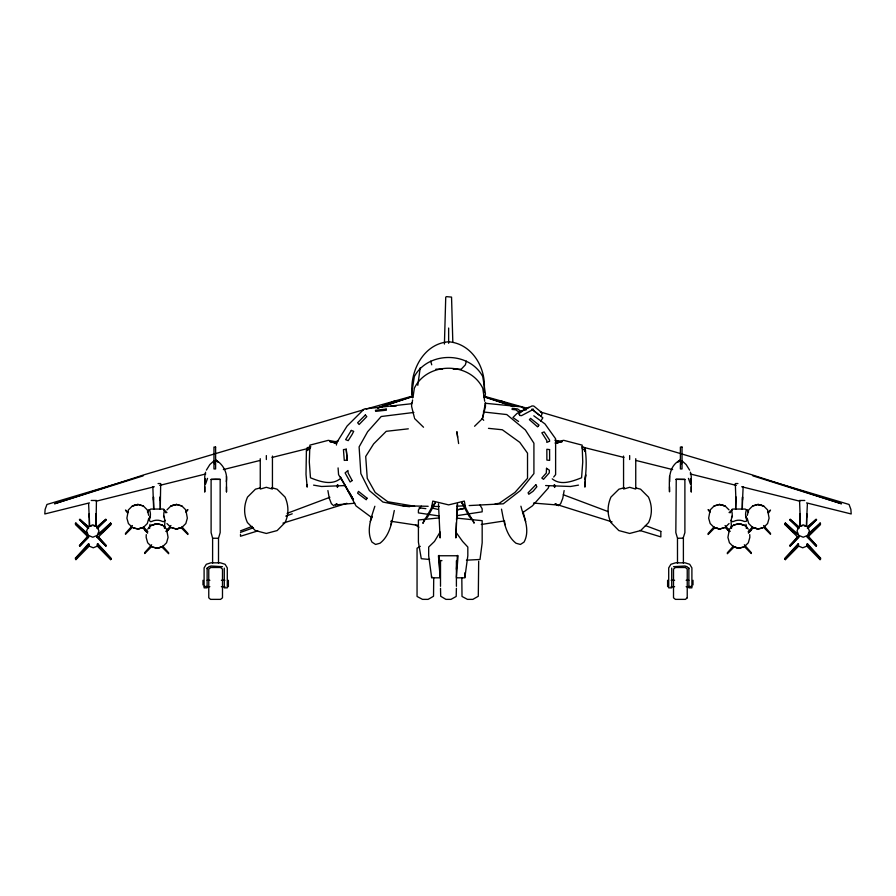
<?xml version="1.0" encoding="UTF-8"?>
<svg xmlns="http://www.w3.org/2000/svg" width="896" height="896" viewBox="0 0 896 896"><rect width="100%" height="100%" fill="white"/><g stroke="black" fill="none" stroke-linecap="round" stroke-linejoin="round"><path stroke-width="1.34" d="M218.501 563.102L218.523 538.171L220.17 532.638L220.17 479.371L215.634 479.203L211.109 479.416L211.109 532.638L212.61 538.171L212.598 563.102M735.605 509.062L735.93 496.922L735.739 509.398M742.19 509.062L742.526 496.922L742.336 509.398M799.982 526.322L800.173 513.834L799.848 525.986L802.043 525.986M806.579 526.322L806.77 513.834L806.434 525.986L804.238 525.986M444.416 344.053L445.738 297.114L446.555 296.632L451.55 297.114L452.827 342.44M226.318 481.578C227.73 473.234 223.518 464.867 216.44 460.443L217.974 461.978M690.435 472.203L691.253 476.314L691.253 491.859L691.253 486.808M797.194 536.547L784.952 524.574L785.008 523.477L785.445 523.04L796.634 533.131M784.952 524.574L785.445 523.04M784.952 559.182L784.997 558.096L798.224 543.726L798.571 546.213L785.389 559.63L784.952 559.182L786.834 557.312M785.389 559.63L785.445 558.533L798.661 544.163M798.538 528.528L799.03 526.87L790.205 519.333L789.757 519.77L798.538 528.528L798.974 528.091L790.205 519.333M795.301 548.71L798.134 545.776L798.224 543.726M789.757 545.619L798.538 536.861L798.594 535.629L798.974 537.298L790.194 546.056L789.757 545.619L798.594 535.629M806.904 546.213L807.442 543.726L820.546 558.107L820.501 559.194L820.064 559.63L806.904 546.213L807.442 543.726M807.318 537.298L807.811 535.629L816.536 545.619L816.088 546.056L807.318 537.298L807.811 535.629M807.811 527.307L807.755 528.528L816.536 519.77L816.099 519.333L807.374 526.87L807.811 527.307L816.536 519.77M808.293 536.547L820.501 524.586L820.12 523.051L820.064 524.149L815.36 528.842M820.064 559.63L820.546 558.107M96.018 526.322L96.443 500.472L91.224 500.472M160.261 509.398L160.686 483.549L158.077 483.549M742.526 500.102L743.154 486.696M806.77 517.026L807.397 503.619M456.523 519.949L457.464 503.843L455.818 537.947L456.366 522.626M456.4 569.296L457.453 555.386M456.4 577.08L458.08 555.755L438.424 555.755L440.115 577.08M432.365 505.691L435.422 502.645L427.65 516.947L424.043 520.251L422.912 523.354L431.458 507.931L432.79 501.077L448.661 504.885L464.33 501.077L465.629 507.931L474.13 523.174L472.998 520.061L469.381 516.723L461.664 502.611L464.733 505.691M731.013 520.442L731.864 517.339A11.973 11.95 0 0 0 731.64 510.787A1.333 1.322 0 0 1 733.074 509.062L744.722 509.062A1.333 1.322 0 0 1 746.155 510.787A11.973 11.95 0 0 0 745.931 517.339L746.782 520.442L746.256 521.338L744.296 521.461A11.973 11.95 0 0 0 733.51 521.461L732.502 521.718L731.013 520.442L731.55 528.293M731.013 527.408L731.125 526.389M412.642 397.902C408.162 374.293 422.173 343.683 448.65 341.79C473.021 343.694 487.424 369.992 483.851 392.672M374.853 506.262C371.246 517.552 366.027 530.79 371.974 542.114L375.592 544.454L379.982 543.245C389.962 535.55 391.854 522.077 394.296 510.507M464.923 577.08L467.824 555.755L467.824 547.042L462.594 541.419L455.818 532.022M417.794 385.314L420.235 367.752M390.981 524.709L391.586 520.61M412.205 402.584L412.597 399.974M412.989 397.354L414.344 388.192C427.347 361.592 469.75 361.581 482.754 388.192L484.691 401.274M411.622 393.96L414.344 376.555C427.974 351.131 469.123 351.131 482.754 376.555L485.464 393.96L484.445 397.902M564.144 490.582L562.789 498.221L560.661 503.675L558.331 505.736M205.565 472.203L204.747 476.314L204.747 491.859L204.747 486.808M204.747 482.978L205.565 478.867M669.514 486.808L669.514 491.859C669.234 480.659 667.957 466.816 679.56 460.443L678.026 461.978M482.754 417.446L485.464 406.515L485.464 402.562L482.552 418.488L474.566 426.261M747.286 515.39L748.698 509.914L752.662 505.96L758.139 504.414L763.627 505.96L767.592 509.914L769.104 518.157L767.592 523.533L763.627 527.498M466.346 361.122L465.371 364.829L461.238 369.186L453.219 369.186M338.072 485.005L337.4 487.469L337.4 484.758M148.814 518.157L147.302 523.533L143.338 527.498L137.861 528.998L133.414 527.867L137.861 528.998L142.206 527.867M548.834 486.125L548.251 488.118L532.358 505.915L522.48 512.781M205.565 484.086L207.547 478.363M370.317 521.562L372.142 516.365M150.069 524.306L149.218 527.408L149.744 528.293M540.982 416.483L542.046 413.829L541.397 412.238L533.803 406.067L532.011 405.933L520.038 412.272M164.987 520.442L163.498 521.718L162.49 521.461A11.973 11.95 0 0 0 151.704 521.461L150.707 521.718L149.218 520.442L150.069 517.339A11.973 11.95 0 0 0 149.845 510.787A1.333 1.322 0 0 1 151.278 509.062L162.926 509.062A1.333 1.322 0 0 1 164.36 510.787A11.973 11.95 0 0 0 164.136 517.339L164.987 520.442L164.45 528.293M746.256 528.293L746.782 527.408L745.931 524.306M540.803 421.165L542.83 417.805L532.336 409.539M206.394 470.109L209.854 464.554L214.245 460.622M421.277 506.15L418.41 509.97L418.41 512.893L438.894 515.928M553.683 477.019L555.621 474.634L555.621 438.794L544.958 423.898L533.792 415.789M79.464 545.619L88.189 535.629L88.682 537.298L79.912 546.056L79.464 545.619L88.245 536.861L88.189 535.629M79.912 546.056L88.626 536.066M790.194 546.056L799.03 536.066M132.418 525.526L125.485 533.355L125.485 534.296L132.003 527.699M151.682 544.757L144.749 552.586L144.749 553.526L151.267 546.93M166.611 530.421L170.946 525.526M714.168 526.758L708.098 533.546L708.098 534.486L714.605 527.979M733.432 545.989L727.362 552.776L727.362 553.717L733.869 547.21M748.35 531.608L752.696 526.758M75.454 558.107L88.558 543.726L89.096 546.213L75.936 559.63L75.454 558.107L75.936 559.63M75.891 558.544L88.995 544.163M207.122 568.624L208.902 566.686L211.098 566.003L222.488 566.686M678.138 461.798L680.389 459.715M166.802 531.474L170.531 527.699M87.707 536.547L75.499 524.586L75.443 523.488L75.88 523.051L86.979 533.131M79.464 519.77L79.901 519.333L88.626 526.87L88.245 528.528L79.464 519.77L88.189 527.307M105.795 519.333L97.026 528.091L97.462 528.528L106.243 519.77L105.795 519.333L96.97 526.87L97.462 528.528M96.97 536.066L97.406 535.629L106.243 545.619L105.806 546.056L97.026 537.298L96.97 536.066L105.806 546.056M97.026 537.298L97.406 535.629M75.499 559.194L77.381 557.312M102.144 532.515L110.611 524.138L110.555 523.04L99.366 533.131M98.806 536.547L111.048 524.574L110.555 523.04M148.714 515.39L147.302 509.914L143.338 505.96L137.861 504.414L132.373 505.96L128.408 509.914L126.896 518.157L128.408 523.533L132.373 527.498M97.339 544.163L97.776 543.726L111.003 558.096L110.611 559.63L97.429 546.213L97.339 544.163L110.555 558.533L110.611 559.63M97.429 546.213L97.776 543.726M147.515 512.4L149.374 509.611L147.47 511.291M147.672 529.144L151.648 525.19L157.125 523.645L162.602 525.19L166.566 529.144L168.078 537.387L166.566 542.763L162.602 546.728L157.125 548.229L152.678 547.098L157.125 548.229L161.47 547.098M166.936 509.914L170.912 505.96L176.389 504.414L181.866 505.96L185.83 509.914L187.342 518.157L185.83 523.533L181.866 527.498L176.389 528.998L170.912 527.498L166.936 523.533M166.779 531.63L168.638 528.842L165.782 531.373M186.043 512.4L187.902 509.611L185.998 511.291M729.064 509.914L725.088 505.96L719.611 504.414L714.134 505.96L710.17 509.914L708.658 518.157L710.17 523.533L714.134 527.498L719.611 528.998L725.088 527.498L729.064 523.533M748.328 529.144L744.352 525.19L738.875 523.645L733.398 525.19L729.434 529.144L727.922 537.387L729.434 542.763L733.398 546.728L738.875 548.229L743.322 547.098L738.875 548.229L734.53 547.098M748.485 532.627L753.133 527.979M744.352 546.728L748.328 542.763L749.84 537.387L749.739 534.621M791.538 531.149L791.974 530.712L793.856 532.515M807.318 528.091L816.099 519.333M730.072 512.87L731.987 510.082L729.064 512.557M768.6 512.87L770.515 510.082L767.603 512.557M748.373 533.03L751.251 530.242L751.251 529.312L748.339 531.787M809.021 533.131L820.12 523.051M808.45 534.486L820.557 523.488M98.795 534.486L110.992 523.477M97.406 527.307L106.243 519.77M310.374 447.843L306.398 450.912L306.006 474.398L307.171 487.122L307.171 484.512M309.882 448.582L306.398 450.912L307.171 447.675L310.89 446.835M340.962 478.106C332.158 485.957 320.04 481.645 310.464 477.781L309.299 461.966L309.882 445.133L328.294 440.339L336.437 441.829M335.854 504.482L337.019 503.765L334.69 504.997L354.805 503.227M420.314 546.336L417.054 548.206L417.054 596.456L422.475 599.368L428.098 599.368L433.53 596.266L433.72 578.066M261.072 488.846L266.347 487.301L271.622 488.846M528.92 407.165L516.925 413.515L512.926 417.547L518.571 421.467M624.378 488.846L629.653 487.301L634.928 488.846M381.158 407.019L395.226 400.882L377.653 408.05L412.138 396.76M97.653 545.989L93.262 547.803L88.872 545.989M807.128 545.989L802.738 547.803L798.347 545.989M377.608 408.117L412.115 396.525M329.907 497.28L287.078 513.352M252.146 526.389L240.509 530.858M240.509 532.392L253.445 527.744M285.779 516.13L292.253 513.811M346.842 503.306L282.957 523.152M673.512 566.686L684.902 566.003L687.098 566.686L688.878 568.624M257.757 530.925L240.509 536.245L240.509 534.262M714.134 505.96L719.611 504.414M752.662 505.96L758.139 504.414M733.398 525.19L738.875 523.645M363.574 409.752L144.29 474.734L54.522 503.776L143.136 475.854L46.939 504.47L45.125 509.398L44.8 513.968L89.41 502.88M366.206 409.013L412.261 396.122M218.243 538.25L212.89 538.25M683.11 538.25L684.891 532.638L684.891 479.416L676.245 479.293L675.83 532.638L677.477 538.171L677.499 563.102M137.861 528.998L143.338 527.498M171.942 527.867L176.389 528.998L181.866 527.498M157.125 548.229L162.602 546.728M624.299 487.738L618.946 489.182L610.938 497.078C607.275 505.434 607.018 514.259 610.938 522.57L618.845 530.566L629.653 533.456L640.651 530.566L648.57 522.57C652.456 514.237 652.187 505.422 648.469 497.078L640.562 489.182L635.712 487.894M260.288 487.894L255.438 489.182L247.531 497.078C243.813 505.422 243.544 514.237 247.43 522.57L255.349 530.566L266.347 533.456L277.155 530.566L285.062 522.57C288.982 514.259 288.725 505.434 285.062 497.078L277.054 489.182L271.701 487.738M456.68 510.059L465.629 507.931M176.389 528.998L180.734 527.867M132.373 505.96L137.861 504.549L133.414 505.635M170.912 505.96L176.389 504.549L171.942 505.635M151.648 525.19L157.125 523.779L152.678 524.866M715.266 527.867L719.611 528.998L724.058 527.867M747.186 518.157L748.698 523.533L752.662 527.498L758.139 528.998L762.586 527.867L758.139 528.998L753.794 527.867M259.907 460.488L223.35 469.594M272.093 457.442L307.294 448.65M333.021 442.221L338.43 440.866M96.163 501.2L154.302 486.741M159.723 485.397L205.755 473.962M555.498 442.971L560.078 442.098L555.419 443.05M555.912 442.96L562.206 441.605L555.699 442.982M555.206 443.083L560.078 442.098M555.621 441.829L563.763 440.339L582.165 445.133L582.747 461.966L581.582 477.781C572.41 481.275 560.918 485.946 552.227 478.856M578.491 485.128L570.539 486.494L545.642 485.554M220.17 479.371L211.109 479.416M481.298 524.474L504.437 520.912M457.016 509.757L463.826 508.704M495.141 503.91L499.229 503.283L514.92 492.453L527.52 478.33L527.52 453.174L519.77 442.344L502.32 429.766L488.477 428.344M456.534 515.715L482.171 511.829L482.171 508.816L479.998 505.008M413.862 412.451L381.203 416.506L367.64 431.704L359.106 446.902L360.853 473.603L369.376 490.56L382.95 502.051L401.554 505.747L428.176 506.296M346.214 449.277L343.437 449.602L344.277 460.398L347.267 460.074L346.214 449.277L347.267 460.074M408.318 428.826L386.243 431.312L373.643 443.89L365.702 456.467L367.248 478.33L375.189 492.453L387.789 501.738L414.624 506.274M411.992 403.682L364.146 409.002L347.099 426.026L336.437 443.05L336.437 445.043M438.894 517.955L418.41 519.971L418.41 542.147L421.277 558.701L429.554 559.474M684.891 479.416L675.83 479.371M456.96 506.195L465.091 505.781M469.157 505.568L503.294 503.798L520.352 490.56L533.915 473.603L533.915 443.206L525.381 429.957L506.778 414.557L483.358 411.958M466.446 560.179L479.998 559.485L482.171 542.819L482.171 520.688L456.534 518.101M390.891 406.246L396.234 406.011M345.184 485.565L321.507 486.494L313.566 485.128M435.848 369.186L442.534 369.186M737.923 483.549L735.314 483.549L735.93 500.102M804.776 500.472L799.557 500.472L800.173 517.026M91.762 525.986L89.566 525.986L89.23 513.834L89.421 526.322M93.957 525.986L96.152 525.986L95.827 513.834L95.827 517.026M456.4 577.819L464.923 577.819L464.923 572.757M207.122 580.283L209.866 580.283M221.39 580.283L224.896 580.283M671.104 580.283L674.61 580.283M686.134 580.283L688.878 580.283M207.122 586.466L204.098 586.466L204.098 587.854L207.122 587.854L207.122 567.896M688.878 586.466L691.902 586.466L691.902 587.854L688.878 587.854L688.878 567.896M207.122 586.678L209.866 586.678M221.39 586.678L224.896 586.678M671.104 586.678L674.61 586.678M686.134 586.678L688.878 586.678M432.309 506.374L439.208 506.52M533.523 503.082L557.368 504.997L555.038 503.765L556.203 504.482M531.765 409.136L533.546 409.282L521.55 415.632L519.792 415.475L519.042 413.795M439.208 560.381L441.963 560.65M485.363 403.267L521.506 406.874L525.974 410.122M402.898 505.915L409.651 506.71M419.115 507.842L425.869 508.637M418.376 525.437L390.891 521.27M336.627 443.05L331.979 442.098L336.549 442.971M331.979 442.098L336.851 443.083M336.347 442.982L329.851 441.605L336.146 442.96M431.458 507.931L437.786 509.354M582.4 447.115L584.886 447.675C586.779 458.27 586.365 469.448 585.077 480.088L585.659 474.69L584.886 487.122L584.886 481.902M762.586 505.635L758.139 504.549L763.627 505.96M724.058 505.635L719.611 504.549L725.088 505.96M743.322 524.866L738.875 523.779L744.352 525.19M672.65 469.594L636.093 460.488M690.245 473.962L736.277 485.397M741.698 486.741L799.837 501.2M806.59 502.88L851.2 513.968L850.875 509.398L849.061 504.47L752.875 475.843L841.478 503.776L751.71 474.734L540.344 411.958M554.859 440.182L558.914 441.202M581.93 446.958L623.907 457.442M752.662 527.498L758.139 528.998M714.134 527.498L719.611 528.998M733.398 546.728L738.875 548.229M483.739 396.122L527.15 408.274M677.757 538.25L683.39 538.171L683.402 563.102M176.389 504.414L181.866 505.96M137.861 504.414L143.338 505.96M157.125 523.645L162.602 525.19M612.091 521.92L555.621 504.146M639.766 530.421L660.845 536.894L660.845 531.485M483.885 396.525L513.565 406.291M483.862 396.76L512.982 406.381M645.422 525.571L660.845 531.35M563.304 494.749L608.138 511.605M514.584 406.515L500.774 400.882L513.565 406.459M215.611 459.715L217.862 461.798M415.43 524.922L418.88 527.218M582.165 448.582L585.659 450.912L585.077 450.117M521.584 411.846L517.552 408.934L512.266 408.341L512.064 409.427L515.816 409.842L520.117 412.966M371.896 517.72L356.003 505.915L344.669 484.949M532.795 409.976L538.966 414.994M166.936 512.557L164.013 510.07L165.928 512.87M128.397 512.557L125.485 510.07L127.4 512.87M147.661 531.787L144.749 529.301L144.749 530.242L147.627 533.03M789.757 519.77L798.594 527.307M333.726 505.736L331.397 503.675L329.269 498.221L327.902 490.582M748.53 511.291L746.626 509.6L748.485 512.4M710.002 511.291L708.098 509.6L709.957 512.4M730.218 531.373L727.362 528.83L729.221 531.63M681.755 460.622L686.146 464.554L689.606 470.109M785.008 523.477L797.205 534.486M75.443 523.488L87.55 534.486M414.534 418.488L423.528 427.235M807.755 536.861L816.536 545.619M785.389 524.138L791.974 530.712M818.619 557.312L820.501 559.194M181.395 527.979L187.902 534.486L187.902 533.557L181.832 526.758M142.867 527.979L147.515 532.627M162.131 547.21L168.638 553.717L168.638 552.787L162.568 545.989M151.648 546.728L147.672 542.763L146.16 537.387L146.261 534.621M79.901 519.333L88.682 528.091M97.462 536.861L106.243 545.619M80.64 528.842L75.936 524.149L75.88 523.051M109.166 557.312L111.048 559.182M89.096 546.213L88.558 543.726M763.997 527.699L770.515 534.296L770.515 533.366L763.582 525.526M744.733 546.93L751.251 553.526L751.251 552.597L744.318 544.757M725.469 527.699L729.198 531.474M97.866 545.776L100.699 548.71M807.005 544.163L820.109 558.544M143.304 526.758L147.65 531.608M725.054 525.526L729.389 530.421M807.374 536.066L816.088 546.056M481.981 418.286L483.717 420.325M338.083 467.914L338.565 474.634L353.494 499.766L349.462 492.576M340.502 477.019L352.128 497.784M519.232 414.221L519.792 415.475M522.939 513.766C526.467 522.581 528.886 533.366 524.026 542.114L520.408 544.454L516.018 543.245C505.736 535.203 503.877 521.17 501.502 509.152M688.453 478.363L690.435 484.086M553.974 485.005L554.646 487.469L554.646 484.758M522.973 511.426L525.683 521.562M520.912 506.206L522.267 511.246M430.752 361.122L431.726 364.829M414.344 417.446L411.622 406.515L411.622 402.562M690.435 478.867L691.253 482.978M504.414 520.61L505.019 524.709M458.629 443.554L456.882 431.67L457.61 437.136M431.592 577.08L428.68 555.755L428.68 547.042L434.493 541.419L440.115 532.022L440.115 537.947L438.469 503.843M164.875 526.389L164.987 527.408M439.062 555.386L440.115 577.819L431.592 577.819L431.592 576.094M152.846 486.696L153.664 509.398M88.603 503.619L89.23 517.026M669.514 476.314L669.682 481.578M160.395 509.062L160.07 496.922L160.07 500.102M153.81 509.062L153.474 496.922L153.474 500.102M693 580.283L693 584.931M691.902 586.04L691.902 567.896L689.707 564.301L685.182 562.845L675.427 562.845L670.902 564.301L668.707 567.896L668.707 587.854L671.72 587.854L671.72 568.098M681.542 460.936L681.542 463.882M667.61 580.283L667.61 586.678M635.746 458.685L635.746 489.014M629.653 455.582L629.653 459.536M623.56 456.053L623.56 489.014M584.886 447.675L584.886 451.45M478.677 561.254L478.296 596.266L472.864 599.368L467.443 599.368L462.011 596.456L461.821 578.066M456.4 560.784L456.4 586.298M456.4 588.314L456.198 596.456L450.968 599.368L445.928 599.368L440.698 596.266L440.507 588.314M448.638 328.037L448.638 343.302M440.507 560.784L440.507 586.298M272.44 456.053L272.44 489.014M266.347 455.582L266.347 459.536M260.254 458.685L260.254 489.014M228.39 580.283L228.39 586.678M226.486 476.314L226.486 491.859L226.486 486.808M224.28 568.098L224.28 587.854L227.293 587.854L227.293 567.896L225.098 564.301L220.573 562.845L210.818 562.845L206.293 564.301L204.098 567.896L204.098 586.04M214.458 460.936L214.458 463.882M203 580.283L203 584.931M731.64 517.754A1.333 1.322 0 0 1 732.424 516.107M745.909 516.499A1.333 1.322 0 0 1 746.155 517.754M163.576 516.107A1.333 1.322 0 0 1 164.36 517.754M149.845 517.754A1.333 1.322 0 0 1 150.091 516.499M546.526 468.306L546.291 473.054L541.822 478.05L543.514 479.326L549.237 472.931L549.371 470.232L546.526 468.306M88.39 526.658L86.576 531.037L88.39 535.416L92.781 537.23L97.171 535.416L98.986 531.037L97.171 526.646L92.781 524.832L88.39 526.658M798.829 526.646L797.014 531.037L798.829 535.416L803.219 537.23L807.61 535.416L809.424 531.037L807.61 526.658L803.219 524.832L798.829 526.646M367.013 498.165L366.251 499.755L359.733 494.861L357.616 493.147L358.49 491.378L367.013 498.165M351.299 430.416L345.643 439.645L348.208 440.642L352.027 434.594L353.707 431.334L351.299 430.416M538.317 425.958L537.578 426.854L529.413 419.686L530.578 418.365L539.045 425.096L538.317 425.958M365.389 414.982L357.638 422.733L359.106 424.491L366.778 416.629L365.389 414.982M535.853 484.77L528.091 492.8L528.786 494.267L533.042 491.288L536.872 486.763L535.853 484.77M210.549 567.504L208.768 569.139L208.768 597.811L210.549 599.368L220.573 599.368L222.488 597.811L222.488 569.139L220.573 567.504L210.549 567.504M687.232 597.811L685.451 599.368L675.427 599.368L673.512 597.811L673.512 569.139L675.427 567.504L685.451 567.504L687.232 569.139L687.232 597.811M352.139 480.536L350.146 481.97L345.117 472.931L347.973 470.478L348.141 473.054L352.139 480.536M549.539 441.28L546.806 442.378L546.806 440.586L541.845 432.79L544.152 431.917L549.539 440.026L549.539 441.28M386.198 409.08L375.458 410.278L375.648 411.365L386.389 410.178L386.198 409.08M215.611 447.07L213.965 447.07L213.965 468.944L215.611 468.944L215.611 447.07M682.035 447.07L680.389 447.07L680.389 468.944L682.035 468.944L682.035 447.07M549.584 449.602L546.84 449.277L546.885 460.074L549.629 460.398L549.584 449.602"/></g></svg>
